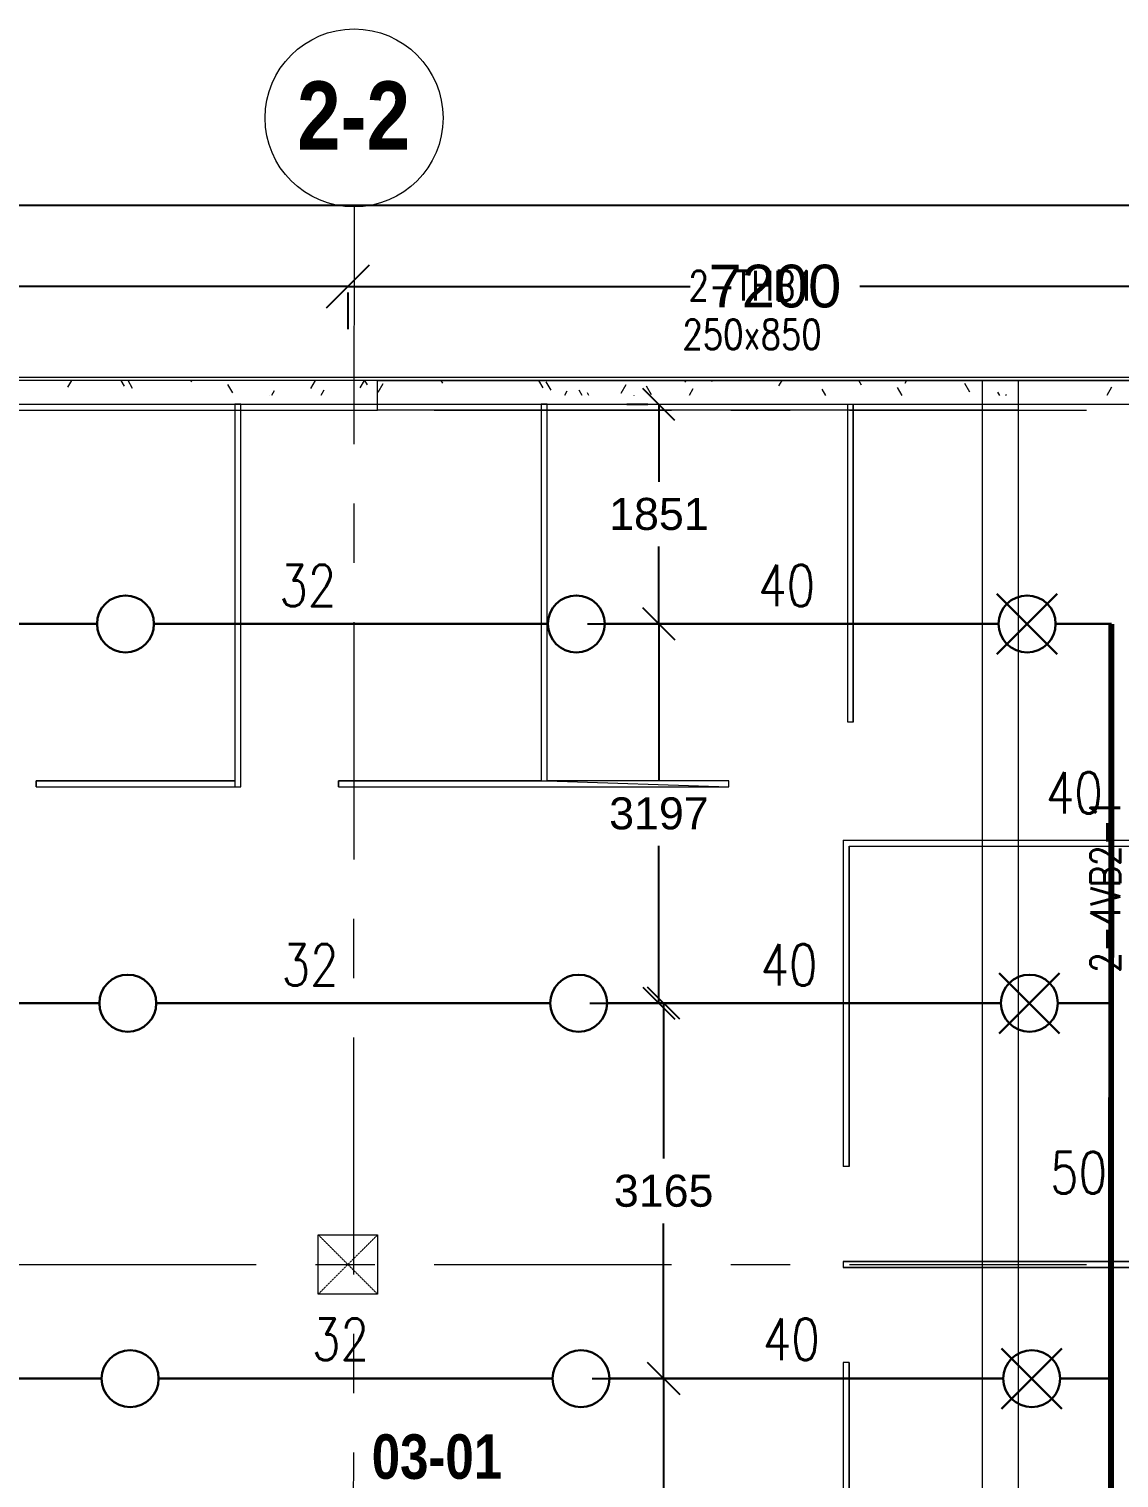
# Model space of a CAD drawing. Header units: millimetres. Extents: x -47219 to 440296, y -79832 to 7189.
# Drawn here: x -3056 to 6132, y -5025 to 7189 of the extents above; entities that cross this region are included whole.
import ezdxf

# ---------------------------------------------------------------- set-up
doc = ezdxf.new("R2010")
doc.units = ezdxf.units.MM
doc.linetypes.add('BLK_2 - 3RD STOREY  LOWER ROOF PLAN-archi clean_25 SEPT 2024$0$IDA - Grid Line', pattern=[3500, 2000, -500, 500, -500])
doc.linetypes.add('IMPORT-HIDDEN2', pattern=[4.7625, 3.175, -1.5875])
doc.layers.get('Defpoints').update_dxf_attribs({"color": 8, "lineweight": 9})
for name, color, linetype, lineweight in [('BLK_2 - 3RD STOREY  LOWER ROOF PLAN-archi clean_25 SEPT 2024$0$1599_DB_A_BLK2_HQ_R21-2ND STOREY 20230517--$0$S-_COLN----_E', 8, 'Continuous', 9), ('BLK_2 - 3RD STOREY  LOWER ROOF PLAN-archi clean_25 SEPT 2024$0$A-_WALL----_E', 8, 'Continuous', 9), ('BLK_2 - 3RD STOREY  LOWER ROOF PLAN-archi clean_25 SEPT 2024$0$S-_ANOTGRID_E', 8, 'Continuous', 9), ('BLK_2 - 3RD STOREY  LOWER ROOF PLAN-archi clean_25 SEPT 2024$0$S-_ANOTGRID_E-1', 8, 'BLK_2 - 3RD STOREY  LOWER ROOF PLAN-archi clean_25 SEPT 2024$0$IDA - Grid Line', 9), ('M-_SPRKPIEX_E-', 1, 'Continuous', 30), ('NW_BEAM AND COLUMN', 134, 'Continuous', 5), ('S-_LINE----_N-', 140, 'Continuous', 18), ('S-TEXT', 140, 'Continuous', 18)]:
    doc.layers.add(name, color=color, linetype=linetype, lineweight=lineweight)
for name, color, linetype in [('DIM', 8, 'Continuous'), ('M-_FIRESPRK_T-', 7, 'Continuous'), ('ROOMNAME', 7, 'Continuous')]:
    doc.layers.add(name, color=color, linetype=linetype)
doc.styles.add('BLK_2 - 3RD STOREY  LOWER ROOF PLAN-archi clean_25 SEPT 2024$0$Arial Narrow_B', font='ARIALNB.TTF', dxfattribs={"height": 575})
doc.styles.add('BLK_2 - 3RD STOREY  LOWER ROOF PLAN_12 JUNE 2024$0$Arial Narrow_B_1', font='ARIALNB.TTF', dxfattribs={"height": 500})
doc.styles.add('RomanS_5', font='romans__.ttf', dxfattribs={"width": 0.8, "height": 250})
doc.styles.add('Simplex', font='SIMPLEX.shx', dxfattribs={"width": 0.8, "height": 2.5})
doc.styles.get("Standard").update_dxf_attribs({"font": 'arial.ttf'})
doc.dimstyles.new('DIM 150', dxfattribs={"dimscale": 1500, "dimtxt": 0.18, "dimasz": 0.18, "dimexe": 0.18, "dimexo": 0.0625, "dimgap": 0.09, "dimtad": 0, "dimtih": 1, "dimtoh": 1, "dimdec": 0, "dimzin": 0, "dimdsep": 46, "dimtxsty": 'Standard', "dimblk": 'OBLIQUE', "dimcen": 0.09, "dimadec": 0, "dimazin": 0, "dimtfac": 1, "dimtdec": 0, "dimtofl": 0, "dimtmove": 0, "dimatfit": 3, "dimfxl": 1, "dimtolj": 1, "dimtzin": 0, "dimarcsym": 0})
doc.dimstyles.new('DIM 200', dxfattribs={"dimscale": 2000, "dimtxt": 0.18, "dimasz": 0.18, "dimexe": 0.18, "dimexo": 0.0625, "dimgap": 0.09, "dimtad": 0, "dimtih": 1, "dimtoh": 1, "dimdec": 0, "dimzin": 0, "dimdsep": 46, "dimtxsty": 'Standard', "dimblk": 'OBLIQUE', "dimcen": 0.09, "dimadec": 0, "dimazin": 0, "dimtfac": 1, "dimtdec": 0, "dimtofl": 0, "dimtmove": 0, "dimatfit": 3, "dimfxl": 1, "dimtolj": 1, "dimtzin": 0, "dimarcsym": 0})

# ---------------------------------------------------------------- blocks, each defined once
blk = doc.blocks.new('_Oblique')
at = {"color": 0, "linetype": 'ByBlock', "lineweight": -2}
blk.add_line((-0.5, -0.5), (0.5, 0.5), dxfattribs=at)
blk = doc.blocks.new('*D19')
at = {"layer": 'Defpoints', "color": 0, "transparency": 16777216}
for p in [(-7568, 5094), (-368, 5094), (-368, 5020)]:
    blk.add_point(p, dxfattribs=at)
at = {"layer": 'DIM', "color": 0, "lineweight": -2, "transparency": 16777216}
for p, q in [((-7568, 5020), (-4683, 5020)), ((-368, 5020), (-3252, 5020)), ((-7568, 4969), (-7568, 4660)), ((-368, 4969), (-368, 4660))]:
    blk.add_line(p, q, dxfattribs=at)
at = {"layer": 'DIM', "color": 0, "lineweight": -2, "transparency": 16777216, "xscale": 360, "yscale": 360, "zscale": 360, "rotation": 180}
blk.add_blockref('_Oblique', (-7568, 5020), dxfattribs=at)
at = {"layer": 'DIM', "color": 0, "lineweight": -2, "transparency": 16777216, "xscale": 360, "yscale": 360, "zscale": 360}
blk.add_blockref('_Oblique', (-368, 5020), dxfattribs=at)
at = {"layer": 'DIM', "color": 0, "transparency": 16777216, "insert": (-3968, 5020), "char_height": 360, "attachment_point": 5}
blk.add_mtext('\\A1;7200', dxfattribs=at)
blk = doc.blocks.new('*D20')
at = {"layer": 'Defpoints', "color": 0, "transparency": 16777216}
for p in [(-368, 5094), (6832, 5020), (6832, 5019)]:
    blk.add_point(p, dxfattribs=at)
at = {"layer": 'DIM', "color": 0, "lineweight": -2, "transparency": 16777216}
for p, q in [((6832, 5144), (6832, 5380)), ((-368, 5020), (2517, 5020)), ((6832, 5020), (3948, 5020)), ((-368, 4969), (-368, 4660))]:
    blk.add_line(p, q, dxfattribs=at)
at = {"layer": 'DIM', "color": 0, "lineweight": -2, "transparency": 16777216, "xscale": 360, "yscale": 360, "zscale": 360, "rotation": 180}
blk.add_blockref('_Oblique', (-368, 5020), dxfattribs=at)
at = {"layer": 'DIM', "color": 0, "lineweight": -2, "transparency": 16777216, "xscale": 360, "yscale": 360, "zscale": 360}
blk.add_blockref('_Oblique', (6832, 5020), dxfattribs=at)
at = {"layer": 'DIM', "color": 0, "transparency": 16777216, "insert": (3232, 5020), "char_height": 360, "attachment_point": 5}
blk.add_mtext('\\A1;7200', dxfattribs=at)
blk = doc.blocks.new('*D24')
at = {"layer": 'Defpoints', "color": 0, "transparency": 16777216}
for p in [(-7568, 5703), (-7568, 5624), (28432, 5624)]:
    blk.add_point(p, dxfattribs=at)
at = {"layer": 'DIM', "color": 0, "lineweight": -2, "transparency": 16777216}
for p, q in [((-7568, 5749), (-7568, 6063)), ((28432, 5749), (28432, 6063)), ((-7568, 5703), (9576, 5703)), ((28432, 5703), (11289, 5703))]:
    blk.add_line(p, q, dxfattribs=at)
at = {"layer": 'DIM', "color": 0, "lineweight": -2, "transparency": 16777216, "xscale": 360, "yscale": 360, "zscale": 360, "rotation": 180}
blk.add_blockref('_Oblique', (-7568, 5703), dxfattribs=at)
at = {"layer": 'DIM', "color": 0, "lineweight": -2, "transparency": 16777216, "xscale": 360, "yscale": 360, "zscale": 360}
blk.add_blockref('_Oblique', (28432, 5703), dxfattribs=at)
at = {"layer": 'DIM', "color": 0, "transparency": 16777216, "insert": (10432, 5703), "char_height": 360, "attachment_point": 5}
blk.add_mtext('\\A1;36000', dxfattribs=at)
blk = doc.blocks.new('3rd Structure')
at = {"layer": 'NW_BEAM AND COLUMN', "color": 8}
for p, q in [((-28550, 250), (-31550, 250)), ((-28550, 250), (-23150, 250)), ((-28550, 0), (-28550, 250)), ((-28550, 0), (-28550, 250)), ((-23450, -28550), (-23450, 250)), ((-23450, 250), (-21350, 250)), ((-23150, 250), (-23150, 0)), ((-21350, 250), (-23150, 250)), ((-23150, 250), (-23150, -28550)), ((-31550, 0), (-28550, 0)), ((-23150, 0), (-28550, 0)), ((-29050, -6950), (-28550, -6950)), ((-29050, -7450), (-29050, -6950)), ((-28550, -6950), (-28550, -7450)), ((-28550, -7450), (-29050, -7450))]:
    blk.add_line(p, q, dxfattribs=at)
at = {"layer": 'NW_BEAM AND COLUMN', "color": 8, "linetype": 'IMPORT-HIDDEN2', "lineweight": 18}
for p, q in [((-28550, -6950), (-29050, -7450)), ((-29050, -6950), (-28550, -7450))]:
    blk.add_line(p, q, dxfattribs=at)
at = {"layer": 'S-TEXT', "color": 8, "insert": (-25393, 1175), "char_height": 250, "width": 1566.41, "attachment_point": 2, "line_spacing_factor": 0.983083, "style": 'RomanS_5'}
blk.add_mtext('2-THB1\\P250x850', dxfattribs=at)
at = {"layer": 'S-TEXT', "color": 8, "insert": (-22541, -4007), "char_height": 250, "width": 2959.11, "attachment_point": 2, "rotation": 90, "line_spacing_factor": 0.983083, "style": 'RomanS_5'}
blk.add_mtext('2-4VB2-1\\P1800/2100x850', dxfattribs=at)
blk = doc.blocks.new('fire0101')
at = {"color": 0, "linetype": 'Continuous'}
blk.add_circle((0, 0), 100, dxfattribs=at)
blk = doc.blocks.new('Under B spk')
for p, q in [((318, -318), (-318, 318)), ((318, 318), (-318, -318))]:
    blk.add_line(p, q)
blk.add_circle((0, 0), 300)
blk = doc.blocks.new('*D71')
at = {"layer": 'Defpoints', "color": 0, "transparency": 16777216}
for p in [(1577, -1022), (2294, -1022), (1597, -4187)]:
    blk.add_point(p, dxfattribs=at)
at = {"layer": 'DIM', "color": 0, "lineweight": -2, "transparency": 16777216}
for p, q in [((1671, -1022), (2564, -1022)), ((2294, -1022), (2294, -2332)), ((2294, -4187), (2294, -2878)), ((1690, -4187), (2564, -4187))]:
    blk.add_line(p, q, dxfattribs=at)
at = {"layer": 'DIM', "color": 0, "lineweight": -2, "transparency": 16777216, "xscale": 270, "yscale": 270, "zscale": 270}
for p, rotation in [((2294, -1022), 90), ((2294, -4187), 270)]:
    blk.add_blockref('_Oblique', p, dxfattribs=dict(at, rotation=rotation))
at = {"layer": 'DIM', "color": 0, "transparency": 16777216, "insert": (2294, -2605), "char_height": 270, "attachment_point": 5}
blk.add_mtext('\\A1;3165', dxfattribs=at)
blk = doc.blocks.new('*D72')
at = {"layer": 'Defpoints', "color": 0, "transparency": 16777216}
for p in [(1558, 2175), (2254, 2175), (1577, -1022)]:
    blk.add_point(p, dxfattribs=at)
at = {"layer": 'DIM', "color": 0, "lineweight": -2, "transparency": 16777216}
for p, q in [((1651, 2175), (2524, 2175)), ((2254, 2175), (2254, 849)), ((2254, -1022), (2254, 303)), ((1671, -1022), (2524, -1022))]:
    blk.add_line(p, q, dxfattribs=at)
at = {"layer": 'DIM', "color": 0, "lineweight": -2, "transparency": 16777216, "xscale": 270, "yscale": 270, "zscale": 270}
for p, rotation in [((2254, 2175), 90), ((2254, -1022), 270)]:
    blk.add_blockref('_Oblique', p, dxfattribs=dict(at, rotation=rotation))
at = {"layer": 'DIM', "color": 0, "transparency": 16777216, "insert": (2254, 576), "char_height": 270, "attachment_point": 5}
blk.add_mtext('\\A1;3197', dxfattribs=at)
blk = doc.blocks.new('*D73')
at = {"layer": 'Defpoints', "color": 0, "transparency": 16777216}
for p in [(2254, 4025), (2254, 4025), (1558, 2175)]:
    blk.add_point(p, dxfattribs=at)
at = {"layer": 'DIM', "color": 0, "lineweight": -2, "transparency": 16777216}
for p, q in [((2161, 4025), (1984, 4025)), ((2254, 4025), (2254, 3373)), ((2254, 2175), (2254, 2827)), ((1651, 2175), (2524, 2175))]:
    blk.add_line(p, q, dxfattribs=at)
at = {"layer": 'DIM', "color": 0, "lineweight": -2, "transparency": 16777216, "xscale": 270, "yscale": 270, "zscale": 270}
for p, rotation in [((2254, 4025), 90), ((2254, 2175), 270)]:
    blk.add_blockref('_Oblique', p, dxfattribs=dict(at, rotation=rotation))
at = {"layer": 'DIM', "color": 0, "transparency": 16777216, "insert": (2254, 3100), "char_height": 270, "attachment_point": 5}
blk.add_mtext('\\A1;1851', dxfattribs=at)
blk = doc.blocks.new('*D121')
at = {"layer": 'Defpoints', "color": 0, "transparency": 16777216}
for p in [(1597, -4187), (2294, -4187), (1558, -7336)]:
    blk.add_point(p, dxfattribs=at)
at = {"layer": 'DIM', "color": 0, "lineweight": -2, "transparency": 16777216}
for p, q in [((1690, -4187), (2564, -4187)), ((2294, -4187), (2294, -5489)), ((2294, -7336), (2294, -6034)), ((1651, -7336), (2564, -7336))]:
    blk.add_line(p, q, dxfattribs=at)
at = {"layer": 'DIM', "color": 0, "lineweight": -2, "transparency": 16777216, "xscale": 270, "yscale": 270, "zscale": 270}
for p, rotation in [((2294, -4187), 90), ((2294, -7336), 270)]:
    blk.add_blockref('_Oblique', p, dxfattribs=dict(at, rotation=rotation))
at = {"layer": 'DIM', "color": 0, "transparency": 16777216, "insert": (2294, -5761), "char_height": 270, "attachment_point": 5}
blk.add_mtext('\\A1;3149', dxfattribs=at)
blk = doc.blocks.new('BLK_2 - 3RD STOREY  LOWER ROOF PLAN-archi clean_25 SEPT 2024$0$Grid - 3_0mm Dia-3628821-BLK 2 3RD STOREY PLAN')
at = {"layer": 'BLK_2 - 3RD STOREY  LOWER ROOF PLAN-archi clean_25 SEPT 2024$0$S-_ANOTGRID_E'}
blk.add_circle((0, 0), 3, dxfattribs=at)
blk = doc.blocks.new('BLK_2 - 3RD STOREY  LOWER ROOF PLAN-archi clean_25 SEPT 2024$0$sdfsdf')
at = {"layer": 'BLK_2 - 3RD STOREY  LOWER ROOF PLAN-archi clean_25 SEPT 2024$0$1599_DB_A_BLK2_HQ_R21-2ND STOREY 20230517--$0$S-_COLN----_E'}
for p, q in [((-127476, -38702), (-127475, -41377)), ((-127475, -41377), (-127425, -41377)), ((-134313, -41927), (-132588, -41927)), ((-131766, -41927), (-128475, -41927)), ((-127511, -42377), (-124360, -42377)), ((-127511, -42377), (-127511, -45126)), ((-127461, -42427), (-124360, -42427)), ((-127461, -45126), (-127511, -45126)), ((-127511, -45927), (-127511, -45977)), ((-127511, -45927), (-127511, -45977)), ((-127461, -46778), (-127511, -46778)), ((-127511, -46778), (-127511, -48692))]:
    blk.add_line(p, q, dxfattribs=at)
for points in [[(-132638, -41927), (-132588, -41927), (-132588, -38702), (-132638, -38702), (-132638, -41877), (-132638, -41927), (-132588, -41927), (-132588, -38702), (-132638, -38702), (-132638, -41877), (-132638, -41927), (-132588, -41927), (-132588, -38702), (-132638, -38702), (-132638, -41877)], [(-130007, -41877), (-130007, -38702), (-130057, -38702), (-130057, -41877), (-130007, -41877), (-130007, -38702), (-130057, -38702), (-130057, -41877), (-130007, -41877), (-130007, -38702), (-130057, -38702), (-130057, -41877)], [(-127426, -41377), (-127426, -38702), (-127426, -41377), (-127426, -38702), (-127426, -41377), (-127426, -38702)], [(-132638, -41877), (-134313, -41877), (-132638, -41877), (-134313, -41877), (-132638, -41877), (-134313, -41877)], [(-134313, -41877), (-134313, -41927), (-134313, -41877), (-134313, -41927), (-134313, -41877), (-134313, -41927)], [(-130057, -41877), (-131766, -41877), (-130057, -41877), (-131766, -41877), (-130057, -41877), (-131766, -41877)], [(-131766, -41877), (-131766, -41927), (-131766, -41877), (-131766, -41927), (-131766, -41877), (-131766, -41927)], [(-128475, -41927), (-128475, -41877), (-130007, -41877), (-128475, -41927), (-128475, -41877), (-130007, -41877), (-128475, -41927), (-128475, -41877), (-130007, -41877)], [(-127461, -45126), (-127461, -42427), (-127461, -45126), (-127461, -42427), (-127461, -45126), (-127461, -42427)], [(-125035, -45927), (-127511, -45927), (-125035, -45927), (-127511, -45927), (-125035, -45927), (-127511, -45927)], [(-127511, -45977), (-125036, -45977), (-127511, -45977), (-125036, -45977), (-127511, -45977), (-125036, -45977)], [(-127461, -48692), (-127461, -46778), (-127461, -48692), (-127461, -46778), (-127461, -48692), (-127461, -46778)]]:
    blk.add_lwpolyline(points, dxfattribs=at)
blk = doc.blocks.new('BLK_2 - 3RD STOREY  LOWER ROOF PLAN-archi clean_25 SEPT 2024')
at = {"layer": 'BLK_2 - 3RD STOREY  LOWER ROOF PLAN-archi clean_25 SEPT 2024$0$A-_WALL----_E'}
h = blk.add_hatch(dxfattribs=at)
h.set_pattern_fill('FP_2', color=256, style=0, pattern_type=2)
h.set_pattern_definition([(0, (-131307.08, -42727.71), (1016, 254), [83.82, -678.18, 83.82, -678.18, -4064]), (0, (-131307.08, -42727.71), (1016, 254), [-1524, 83.82, -1440.18, 83.82, -678.18, -1778]), (0, (-131307.08, -42727.71), (1016, 254), [-3810, 83.82, -424.18, 83.82, -1186.18]), (120, (-130926.08, -42600.71), (-727.9705, 752.882), [83.82, -678.18, 83.82, -678.18, -4064]), (120, (-130926.08, -42600.71), (-727.9705, 752.882), [-1524, 83.82, -1440.18, 83.82, -678.18, -1778]), (120, (-130926.08, -42600.71), (-727.9705, 752.882), [-3810, 83.82, -424.18, 83.82, -1186.18]), (240, (-130799.08, -42092.71), (-288.0295, -1006.882), [83.82, -678.18, 83.82, -678.18, -4064]), (240, (-130799.08, -42092.71), (-288.0295, -1006.882), [-1524, 83.82, -1440.18, 83.82, -678.18, -1778]), (240, (-130799.08, -42092.71), (-288.0295, -1006.882), [-3810, 83.82, -424.18, 83.82, -1186.18])])
h.paths.add_polyline_path([(-125036, -38627), (-125036, -38502), (-138336, -38502), (-138336, -38627), (-125140, -38627)], flags=0)
h = blk.add_hatch(dxfattribs=at)
h.set_pattern_fill('FP_2', color=256, style=0, pattern_type=2)
h.set_pattern_definition([(0, (0, 0), (1016, 254), [83.82, -678.18, 83.82, -678.18, -4064]), (0, (0, 0), (1016, 254), [-1524, 83.82, -1440.18, 83.82, -678.18, -1778]), (0, (0, 0), (1016, 254), [-3810, 83.82, -424.18, 83.82, -1186.18]), (120, (381, 127), (-727.97045, 752.8818), [83.82, -678.18, 83.82, -678.18, -4064]), (120, (381, 127), (-727.97045, 752.8818), [-1524, 83.82, -1440.18, 83.82, -678.18, -1778]), (120, (381, 127), (-727.97045, 752.8818), [-3810, 83.82, -424.18, 83.82, -1186.18]), (240, (508, 635), (-288.02955, -1006.8818), [83.82, -678.18, 83.82, -678.18, -4064]), (240, (508, 635), (-288.02955, -1006.8818), [-1524, 83.82, -1440.18, 83.82, -678.18, -1778]), (240, (508, 635), (-288.02955, -1006.8818), [-3810, 83.82, -424.18, 83.82, -1186.18])])
h.paths.add_polyline_path([(-127281, -38627), (-125036, -38627), (-125036, -38502), (-138336, -38502), (-138336, -38627), (-130111, -38627)])
for p, q in [((-124211, -38477), (-139161, -38477)), ((-124236, -38502), (-139136, -38502)), ((-124236, -38502), (-139136, -38502)), ((-124361, -38477), (-139011, -38477)), ((-124361, -38502), (-139011, -38502)), ((-125036, -38502), (-138336, -38502)), ((-136071, -38702), (-133141, -38702)), ((-127281, -38702), (-125036, -38702)), ((-127181, -38702), (-125036, -38702))]:
    blk.add_line(p, q, dxfattribs=at)
blk.add_lwpolyline([(-138336, -38702), (-125036, -38702)], dxfattribs=at)
at = {"layer": 'BLK_2 - 3RD STOREY  LOWER ROOF PLAN-archi clean_25 SEPT 2024$0$S-_ANOTGRID_E-1'}
for p, q in [((-131634, -37038), (-131686, -122559)), ((-141459, -38752), (-96555, -38752)), ((-141459, -45952), (-96555, -45952))]:
    blk.add_line(p, q, dxfattribs=at)
at = {"layer": 'BLK_2 - 3RD STOREY  LOWER ROOF PLAN-archi clean_25 SEPT 2024$0$A-_WALL----_E'}
blk.add_blockref('BLK_2 - 3RD STOREY  LOWER ROOF PLAN-archi clean_25 SEPT 2024$0$sdfsdf', (0, 0), dxfattribs=at)
at = {"layer": 'BLK_2 - 3RD STOREY  LOWER ROOF PLAN-archi clean_25 SEPT 2024$0$S-_ANOTGRID_E', "xscale": 249.9999999999999, "yscale": 249.9999999999999, "zscale": 249.9999999999999, "rotation": 180}
blk.add_blockref('BLK_2 - 3RD STOREY  LOWER ROOF PLAN-archi clean_25 SEPT 2024$0$Grid - 3_0mm Dia-3628821-BLK 2 3RD STOREY PLAN', (-131634, -36288), dxfattribs=at)
at = {"layer": 'BLK_2 - 3RD STOREY  LOWER ROOF PLAN-archi clean_25 SEPT 2024$0$S-_ANOTGRID_E', "insert": (-132114, -35980), "char_height": 575, "width": 1142.4, "attachment_point": 1, "style": 'BLK_2 - 3RD STOREY  LOWER ROOF PLAN-archi clean_25 SEPT 2024$0$Arial Narrow_B'}
blk.add_mtext('2-2', dxfattribs=at)

msp = doc.modelspace()

# ---------------------------------------------------------------- linework, layer by layer
at = {"layer": 'M-_SPRKPIEX_E-'}
for p, q in [((-2482.4, 2174.8), (-5740.4, 2174.8)), ((1317.6, 2174.8), (-2002.4, 2174.8)), ((5117.6, 2174.8), (1797.6, 2174.8)), ((5597.6, 2174.8), (6067.8, 2174.8)), ((-5717.4, -1022.3), (-2462.8, -1022.3)), ((1337.2, -1022.3), (-1982.8, -1022.3)), ((-1982.8, -1022.3), (1337.2, -1022.3)), ((5137.2, -1022.3), (1817.2, -1022.3)), ((1817.2, -1022.3), (5137.2, -1022.3)), ((5617.2, -1022.3), (6087.3, -1022.3)), ((-2443.3, -4187.2), (-5096.8, -4187.2)), ((1356.7, -4187.2), (-1963.3, -4187.2)), ((1836.7, -4187.2), (5156.7, -4187.2)), ((5636.7, -4187.2), (6087.3, -4187.2))]:
    msp.add_line(p, q, dxfattribs=at)
at = {"layer": 'M-_SPRKPIEX_E-', "const_width": 50}
msp.add_lwpolyline([(6067.8, 2174.8), (6054.8, -24399.6)], dxfattribs=at)

# ---------------------------------------------------------------- block references
at = {"layer": 'M-_SPRKPIEX_E-'}
msp.add_blockref('BLK_2 - 3RD STOREY  LOWER ROOF PLAN-archi clean_25 SEPT 2024', (131318.5, 42727.7), dxfattribs=at)
at = {"layer": 'M-_SPRKPIEX_E-', "xscale": 2.4, "yscale": 2.4, "zscale": 2.4, "rotation": 258.865011862231}
for p in [(-2242.4, 2174.8), (1557.6, 2174.8), (-2222.8, -1022.3), (1577.2, -1022.3), (-2203.3, -4187.2), (1596.7, -4187.2)]:
    msp.add_blockref('fire0101', p, dxfattribs=at)
at = {"layer": 'M-_SPRKPIEX_E-', "xscale": 0.8, "yscale": 0.8, "zscale": 0.8}
for p in [(5357.6, 2174.8), (5377.2, -1022.3), (5396.7, -4187.2)]:
    msp.add_blockref('Under B spk', p, dxfattribs=at)
at = {"layer": 'S-_LINE----_N-'}
msp.add_blockref('3rd Structure', (28432.1, 3975.3), dxfattribs=at)

# ---------------------------------------------------------------- texts
at = {"layer": 'M-_FIRESPRK_T-', "style": 'Simplex', "width": 0.8}
for s, p in [('32', (-945.7, 2323)), ('40', (3090.9, 2323)), ('40', (5515.8, 575.5)), ('32', (-926.1, -874.5)), ('40', (3110.5, -874.5)), ('50', (5551.6, -2626.5)), ('32', (-669.9, -4030.2)), ('40', (3130.1, -4030.2))]:
    msp.add_text(s, height=350, dxfattribs=at).set_placement(p)
at = {"layer": 'ROOMNAME', "insert": (-166.6, -4656.3), "char_height": 375, "width": 6874.47, "attachment_point": 1, "style": 'BLK_2 - 3RD STOREY  LOWER ROOF PLAN_12 JUNE 2024$0$Arial Narrow_B_1'}
msp.add_mtext('03-01', dxfattribs=at)

# ---------------------------------------------------------------- dimensions: what is measured, and where the dimension line sits
at = {"layer": 'DIM'}
for base, p1, p2, picture, middle in [((-7567.7, 5702.7), (28432.3, 5624.4), (-7567.7, 5624.4), '*D24', (10432.3, 5702.7)), ((-367.7, 5020.2), (-7567.7, 5093.5), (-367.7, 5093.5), '*D19', (-3967.7, 5020.2))]:
    dim = msp.add_linear_dim(base=base, p1=p1, p2=p2, dimstyle='DIM 200', dxfattribs=at)
    dim.commit()
    dim.dimension.update_dxf_attribs({"geometry": picture, "text_midpoint": middle})
dim = msp.add_linear_dim(base=(6832.3, 5020.2), p1=(-367.7, 5093.5), p2=(6832.3, 5019.3), dimstyle='DIM 200', override={"dimtmove": 1}, dxfattribs=at)
dim.commit()
dim.dimension.update_dxf_attribs({"geometry": '*D20', "text_midpoint": (3232.3, 5020.2)})
for base, p1, p2, picture, middle in [((2254.4516, 4025.3415), (1557.5905, 2174.7667), (2254.4516, 4025.3415), '*D73', (2254.4516, 3100.0541)), ((2254.5, 2174.8), (1577.2, -1022.3), (1557.6, 2174.8), '*D72', (2254.5, 576.3)), ((2293.6, -1022.3), (1596.7, -4187.2), (1577.2, -1022.3), '*D71', (2293.6, -2604.7)), ((2293.6, -4187.2), (1557.6, -7335.8), (1596.7, -4187.2), '*D121', (2293.6, -5761.5))]:
    dim = msp.add_linear_dim(base=base, p1=p1, p2=p2, angle=90, dimstyle='DIM 150', override={"dimtmove": 1}, dxfattribs=at)
    dim.commit()
    dim.dimension.update_dxf_attribs({"geometry": picture, "text_midpoint": middle})

doc.saveas('drawing.dxf')
